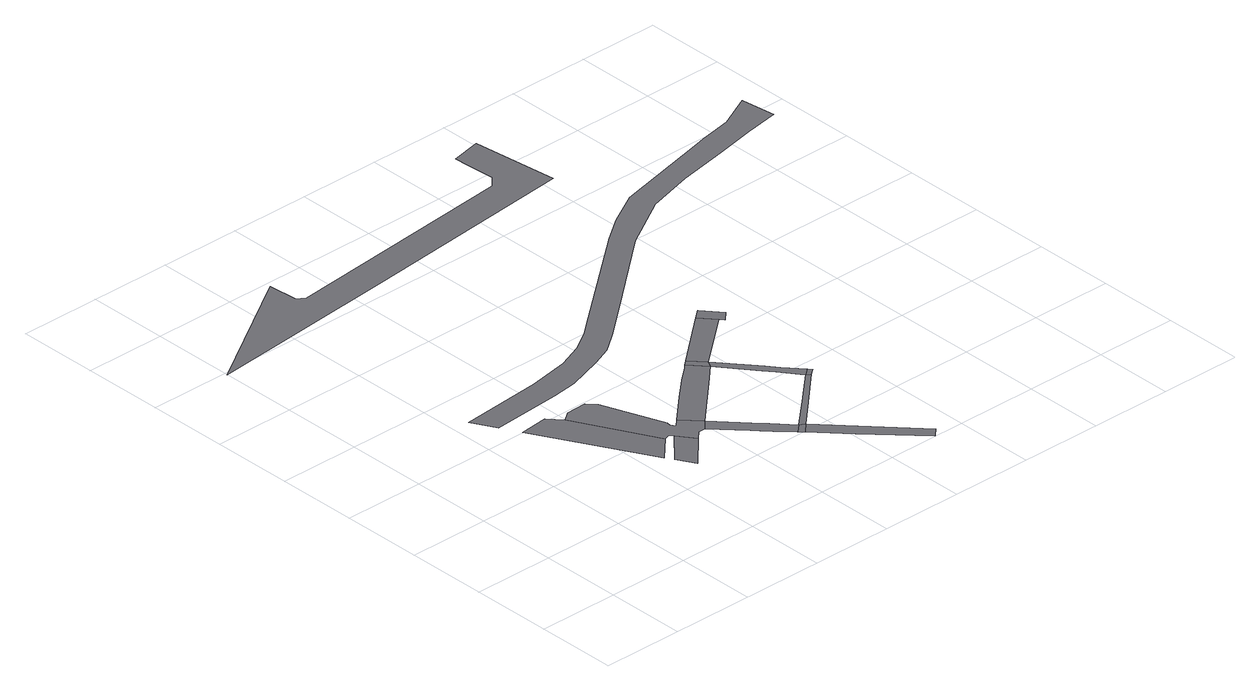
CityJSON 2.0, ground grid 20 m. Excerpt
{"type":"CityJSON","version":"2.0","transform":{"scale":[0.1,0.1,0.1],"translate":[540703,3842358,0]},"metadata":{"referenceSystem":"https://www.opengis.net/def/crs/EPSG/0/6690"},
"CityObjects":{
"road1":{"type":"Road","attributes":{"RoadStructureAttribute.sectionType":"1"},"geometry":[{"type":"MultiSurface","lod":"1","boundaries":[[[0,1,2,3,4]]]}]},
"road2":{"type":"Road","geometry":[{"type":"MultiSurface","lod":"1","boundaries":[[[5,6,7,8]]]}]},
"road3":{"type":"Road","geometry":[{"type":"MultiSurface","lod":"1","boundaries":[[[9,10,4,3,11,5,8,12,13,14,15,16,17,18,19]]]}]},
"road4":{"type":"Road","attributes":{"RoadStructureAttribute.sectionType":"1"},"geometry":[{"type":"MultiSurface","lod":"1","boundaries":[[[20,21,22,14,13,23,24,25,26,27]]]}]},
"road5":{"type":"Road","geometry":[{"type":"MultiSurface","lod":"1","boundaries":[[[27,26,28,29]]]}]},
"road6":{"type":"Road","attributes":{"RoadStructureAttribute.sectionType":"1"},"geometry":[{"type":"MultiSurface","lod":"1","boundaries":[[[30,31,32,33,15,14,34,35]]]}]},
"road7":{"type":"Road","attributes":{"RoadStructureAttribute.sectionType":"1"},"geometry":[{"type":"MultiSurface","lod":"1","boundaries":[[[29,28,36,37,38]]]}]},
"road8":{"type":"Road","attributes":{"RoadStructureAttribute.sectionType":"1"},"geometry":[{"type":"MultiSurface","lod":"1","boundaries":[[[39,40,41,27,29,42,43,44]]]}]},
"road9":{"type":"Road","geometry":[{"type":"MultiSurface","lod":"1","boundaries":[[[45,30,35,46]]]}]},
"road10":{"type":"Road","geometry":[{"type":"MultiSurface","lod":"1","boundaries":[[[47,48,49,50,51,52,53,54,55,56,57]]]}]},
"road11":{"type":"Road","attributes":{"RoadStructureAttribute.sectionType":"1"},"geometry":[{"type":"MultiSurface","lod":"1","boundaries":[[[58,59,46,35,60,61,39,62]]]}]},
"road12":{"type":"Road","attributes":{"RoadStructureAttribute.sectionType":"1"},"geometry":[{"type":"MultiSurface","lod":"1","boundaries":[[[63,64,45,46,65]]]}]},
"road13":{"type":"Road","geometry":[{"type":"MultiSurface","lod":"1","boundaries":[[[62,39,44,66]]]}]},
"road14":{"type":"Road","geometry":[{"type":"MultiSurface","lod":"1","boundaries":[[[67,63,65,68,69]]]}]},
"road15":{"type":"Road","attributes":{"RoadStructureAttribute.sectionType":"1"},"geometry":[{"type":"MultiSurface","lod":"1","boundaries":[[[70,71,72,73,74,75,76,77,78,79,80,81,82,83,84,85,86,87,88,89,90,91,92,93,94,95,96]]]}]}
},
"vertices":[
[370,609,0],[300,601,0],[450,325,0],[502,378,0],[400,577,0],
[525,375,0],[461,305,0],[486,260,0],[555,333,0],
[473,595,0],[423,594,0],[517,383,0],[573,351,0],[590,351,0],[612,374,0],[571,417,0],[555,401,0],[547,413,0],[549,423,0],[493,575,0],
[704,274,0],[689,290,0],[678,302,0],[657,281,0],[671,266,0],[690,246,0],[726,209,0],[746,228,0],
[736,198,0],[759,220,0],
[733,566,0],[724,557,0],[686,525,0],[636,479,0],[734,492,0],[768,525,0],
[810,121,0],[927,1,0],[946,20,0],
[892,364,0],[826,302,0],[814,291,0],[821,280,0],[835,293,0],[902,357,0],
[745,576,0],[776,540,0],
[938,1456,0],[943,1387,0],[920,1362,0],[331,1301,0],[312,1315,0],[306,1388,0],[1,1192,0],[489,1240,0],[1034,1296,0],[1010,1509,0],[936,1492,0],
[873,422,0],[852,448,0],[836,437,0],[854,414,0],[910,378,0],
[876,686,0],[785,610,0],[907,649,0],
[917,369,0],
[899,705,0],[917,639,0],[937,659,0],
[1536,1253,0],[1454,1212,0],[1371,1196,0],[1348,1190,0],[1100,1131,0],[1018,1085,0],[958,1042,0],[681,816,0],[661,799,0],[611,769,0],[549,743,0],[449,725,0],[244,708,0],[275,648,0],[449,662,0],[512,670,0],[602,699,0],[651,719,0],[692,749,0],[706,760,0],[825,858,0],[991,997,0],[1120,1074,0],[1237,1107,0],[1363,1132,0],[1462,1152,0],[1546,1166,0]
]}
